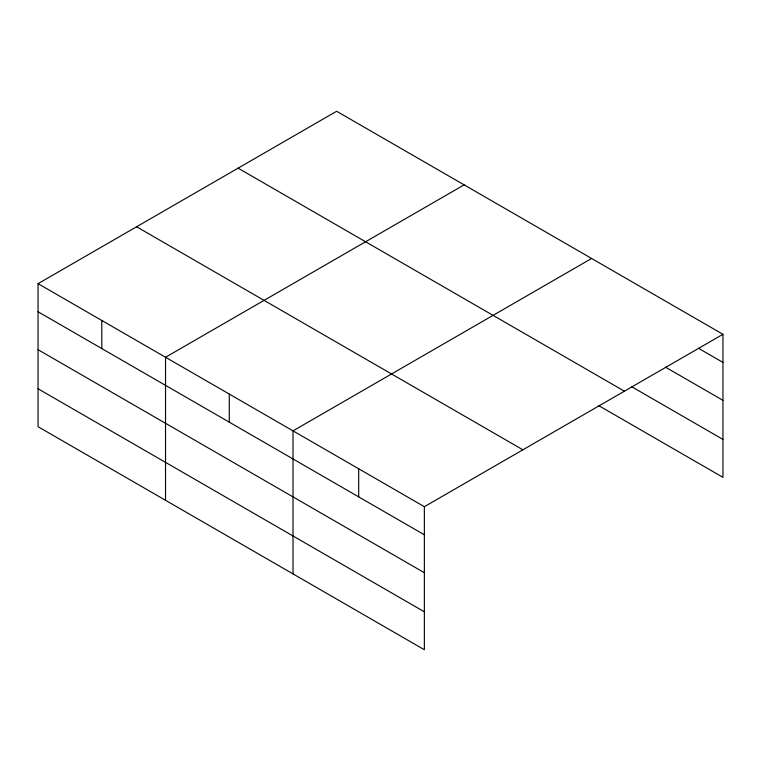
<?xml version="1.0" encoding="UTF-8"?>
<svg xmlns="http://www.w3.org/2000/svg" width="761" height="761" viewBox="0 0 761 761"><rect width="100%" height="100%" fill="white"/><g stroke="black" fill="none" stroke-linecap="round" stroke-linejoin="round"><path stroke-width="1.14" d="M38.05 283.663L424.362 506.693L424.362 649.732L38.05 426.702L38.05 283.663L336.638 111.268L722.95 334.298L722.95 477.337L598.793 405.661M464.124 184.866L165.527 357.261L165.527 500.3M591.601 258.474L293.014 430.859L293.014 573.899M424.362 506.693L722.95 334.298M698.322 348.186L722.95 362.407M665.485 367.154L722.95 400.334M631.62 386.683L722.95 439.411M238.107 168.162L624.41 391.192M136.59 226.768L522.893 449.808M38.05 311.763L424.362 534.793M38.05 349.689L424.362 572.719M38.05 388.766L424.362 611.806M358.688 468.776L358.688 496.876M229.27 394.065L229.27 422.165M101.793 320.457L101.793 348.567"/></g></svg>
